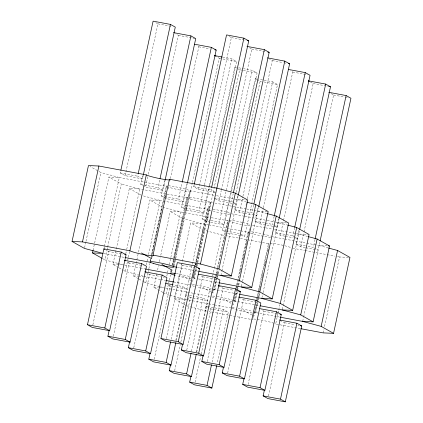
<?xml version="1.0" encoding="UTF-8"?>
<svg xmlns="http://www.w3.org/2000/svg" width="423" height="423" viewBox="0 0 423 423"><rect width="100%" height="100%" fill="white"/><g stroke="black" fill="none" stroke-linecap="round" stroke-linejoin="round"><path stroke-width="0.32" stroke-dasharray="2.12 1.59" d="M84.584 247.772L85.832 241.982M85.975 241.343L100.854 172.521L90.147 166.509M93.049 250.363L108.901 177.041L119.334 177.491L166.757 186.374L151.735 255.836M104.037 248.238L104.317 246.953M104.455 246.308L119.334 177.491L100.854 172.521M143.302 175.027L142.466 178.903L125.118 175.651L120.285 172.938L120.708 171.003M117.636 263.323L104.888 259.896L106.977 250.247M107.114 249.602L107.532 247.677M107.669 247.032L121.295 184L108.901 177.041M92.854 324.869L108.706 251.548L106.025 250.041M125.118 175.651L157.938 23.862L155.791 22.657M118.572 267.579L112.936 264.412L129.348 188.521L139.78 188.97L187.199 197.853L172.6 265.385M142.466 178.903L137.639 176.19L138.057 174.255M144.486 186.527L140.732 184.417L142.826 174.731M125.737 253.927L126.567 250.072M126.71 249.427L139.78 188.97L121.295 184M143.18 276.171L125.335 271.376L128.254 257.866M128.391 257.226L129.644 251.436M113.301 336.348L129.152 263.027L127.006 261.821M147.796 176.798L145.56 187.13L162.913 190.382L165.144 180.045M148.357 174.213L178.379 35.342L175.698 33.835M138.453 278.741L133.382 275.891L138.39 252.737M138.527 252.097L149.79 200L160.227 200.449L207.645 209.332L196.24 262.075M162.913 190.382L158.08 187.669L159.899 179.273M146.321 264.766L147.849 257.692M148.542 254.477L160.227 200.449L141.742 195.479M165.472 198.308L161.179 195.897L164.531 180.399M150.186 260.589L150.461 259.304M151.434 254.799L166.318 185.983M159.799 286.625L145.776 282.855L148.7 269.345M148.838 268.705L149.948 263.555M150.509 260.986L151.757 255.196M151.899 254.551L162.189 206.958L149.79 200M150.345 262.271L151.598 256.481M151.968 257.411L152.248 256.127M133.747 347.828L149.599 274.506L145.306 272.095M166.424 196.674L166.006 198.609L183.355 201.861L187.267 183.778M166.567 196.029L166.985 194.088M168.1 188.922L168.518 186.982M169.776 181.171L170.194 179.23M170.337 178.585L198.826 46.821L196.679 45.615M162.844 292.436L153.829 287.37L156.748 273.866M157.583 270.006L158.556 265.507M159.392 261.647L160.222 257.787M160.782 255.212L170.236 211.479L180.669 211.928L209.253 217.285M183.355 201.861L178.527 199.148L182.017 183M166.762 276.245L168.291 269.171M169.269 264.666L180.669 211.928L163.463 207.302M222.794 57.153L231.788 58.839L236.621 61.552L203.801 213.34L186.453 210.088L181.62 207.376L186.792 183.482M170.628 272.068L171.188 269.493M172.161 264.994L173.552 258.564M173.689 257.919L186.76 197.462M169.412 295.191L166.223 294.334L168.587 283.399M168.724 282.754L169.142 280.824M169.285 280.185L170.395 275.035M170.95 272.465L171.648 269.25M172.478 265.39L182.63 218.437L170.236 211.479M171.066 272.465L171.764 269.245M173.107 265.676L174.636 258.601M174.778 257.956L188.542 194.279M173.478 266.606L174.868 260.171M175.006 259.526L189.885 190.71L213.922 195.215M174.197 265.713L190.324 191.101M154.189 359.307L170.041 285.985L167.36 284.478M186.453 210.088L192.317 182.963M192.454 182.313L219.267 58.3L216.053 56.492M215.265 192.544L198.561 189.414L193.729 186.702L194.152 184.761M186.104 305.496L174.271 298.85L190.683 222.958L201.115 223.407L208.259 224.745M166.297 338.633L182.149 265.306L179.468 263.804M198.561 189.414L231.381 37.621L229.234 36.42M171.156 339.262L182.562 286.524L173.567 284.838M203.801 213.34L198.969 210.628L204.42 185.438M204.558 184.793L231.788 58.839M175.783 340.42L201.115 223.407L182.63 218.437M210.109 222.17L206.895 221.567L202.067 218.855L209.189 185.914M209.327 185.269L234.887 67.067L236.171 67.31M176.264 340.689L187.389 289.237L182.562 286.524M215.37 192.365L211.082 189.953L211.5 188.013M195.109 264.893L207.207 208.941M187.918 300.023L188.335 298.093M190.561 287.804L190.979 285.874M193.205 275.585L193.623 273.655M193.76 273.009L194.178 271.08M195.431 265.29L195.706 264.005M195.844 263.36L203.077 229.916L190.683 222.958M191.376 284.584L191.793 282.654M193.041 276.864L194.712 269.15M195.548 265.29L196.103 262.715M192.581 281.655L195.918 266.22M196.055 265.575L196.61 263.006M196.753 262.36L208.988 205.758M196.425 266.506L193.924 278.085L195.87 278.45M196.563 265.861L197.123 263.291M197.261 262.646L210.331 202.189L212.283 202.554M194.363 278.477L196.864 266.902M197.002 266.257L210.77 202.58M174.636 370.786L180.198 345.057M180.891 341.842L190.487 297.464L187.807 295.957M206.895 221.567L239.714 69.779L238.107 68.875M186.744 350.112L202.596 276.79L200.449 275.585M231.857 203.299L219.003 200.893L221.24 190.556M221.377 189.911L251.822 49.1L249.142 47.598M191.466 351.386L203.008 298.004L194.654 296.438M231.09 193.168L224.243 224.819L219.415 222.107L252.235 70.318L243.881 68.753M196.23 351.899L206.101 306.231L223.45 309.483L228.283 312.195L217.295 363.003M225.734 232.142L222.514 230.334L230.614 192.872M230.752 192.227L255.328 78.546L258.543 79.149M206.45 311.021L205.15 310.778L221.557 234.887L203.077 229.916M196.711 352.169L207.836 300.716L203.008 298.004M231.645 190.588L257.062 73.031L252.235 70.318M232.597 202.035L231.524 201.433L233.2 193.681M215.55 276.372L215.968 274.442M216.111 273.803L217.359 268.013M217.501 267.368L227.648 220.42M212.515 292.848L213.351 288.988M215.989 276.769L217.797 268.409M217.94 267.764L228.092 220.811L209.903 217.406M217.057 274.485L213.023 293.134L211.41 292.23M217.195 273.84L218.03 269.98M224.565 239.751L224.983 237.821M227.209 227.532L227.627 225.602M227.764 224.957L228.182 223.027M216.872 277.985L214.366 289.565L239.053 294.186M217.01 277.34L218.538 270.265M214.805 289.956L217.311 278.382M217.448 277.737L218.146 274.522M218.284 273.877L219.119 270.017M195.077 382.265L200.639 356.536M201.2 353.966L210.934 308.943L208.248 307.436M227.622 231.756L228.039 229.816M236.14 192.354L260.161 81.258L257.475 79.751M243.949 213.213L239.45 212.372L234.622 209.66L237.694 195.447M220.896 275.489L221.731 271.629M221.874 270.984L238.17 195.749M207.191 361.591L223.043 288.269L219.283 286.16M239.45 212.372L242.802 196.869M242.939 196.224L272.269 60.579L269.583 59.077M212.05 362.22L223.45 309.483M246.006 205.166L246.424 203.23M247.402 198.71L272.676 81.798L259.188 79.27M240.835 235.574L244.69 236.298L277.509 84.51L272.676 81.798M253.647 205.16L251.971 212.912L244.901 211.585M235.997 287.852L236.415 285.927M236.552 285.282L248.095 231.899M233.655 301.113L234.072 299.183M234.21 298.538L234.628 296.608M234.765 295.968L235.183 294.038M236.436 288.248L248.534 232.29L240.74 230.831M236.806 289.179L233.47 304.613L223.249 298.876M236.943 288.534L237.504 285.964M237.641 285.319L238.477 281.459M240.423 272.454L240.84 270.524M240.978 269.885L241.396 267.955M243.066 260.235L243.479 258.305M243.622 257.66L244.039 255.73M244.177 255.09L244.594 253.16M245.705 248.015L246.123 246.086M246.26 245.44L246.678 243.511M246.821 242.871L247.238 240.941M248.349 235.796L248.766 233.866M248.904 233.221L249.321 231.291M249.459 230.646L249.877 228.721M237.314 289.464L234.813 301.044L259.495 305.665M237.456 288.819L239.122 281.105M235.251 301.435L238.588 286.001M238.731 285.356L239.561 281.496M272.745 226.257L259.896 223.852L255.064 221.139L257.998 207.577M241.48 286.323L242.453 281.824M242.596 281.179L258.617 207.228M227.632 373.07L243.484 299.748L240.803 298.241M259.896 223.852L263.249 208.349M263.386 207.704L292.716 72.058L290.569 70.858M273.485 224.994L272.412 224.391L274.231 215.994M256.444 299.331L258.252 290.971M258.39 290.326L268.542 243.378M252.848 318.382L252.568 319.666L209.047 311.513M252.986 317.736L253.403 315.807M253.546 315.161L253.959 313.232M254.101 312.592L255.492 306.157M255.629 305.517L256.047 303.587M256.883 299.727L257.158 298.442M257.3 297.797L258.411 292.653M258.548 292.007L268.98 243.77A12.283 1.137 12.2 0 1 268.917 243.156M257.253 300.658L253.916 316.092L252.298 315.188M257.39 300.013L257.945 297.443M258.088 296.798L259.336 291.008M259.479 290.368L259.891 288.438M260.034 287.793L260.452 285.863M262.117 278.144L262.535 276.214M262.672 275.574L263.09 273.644M264.761 265.924L265.179 263.994M265.316 263.355L265.734 261.425M267.96 251.13L268.378 249.2M257.48 302.228L255.259 312.523L259.156 313.253M257.623 301.588L258.178 299.013M258.316 298.368L259.431 293.224M255.698 312.914L257.919 302.625M258.479 300.05L259.87 293.62M284.838 236.171L280.338 235.331L275.51 232.618L278.583 218.411M261.927 297.803L262.9 293.303M263.037 292.658L278.197 222.551L286.672 222.916M273.39 226.379L277.245 227.103L279.201 218.056M248.079 384.549L263.931 311.228L261.25 309.721M280.338 235.331L283.41 221.118M283.553 220.473L313.157 83.537L310.477 82.036M293.932 236.473L292.859 235.87L294.535 228.119M300.388 328.623L275.701 324.002L277.927 313.707M278.064 313.068L278.625 310.493M278.762 309.848L279.873 304.703M305.284 247.651L300.785 246.81L295.957 244.097L299.029 229.89M282.374 309.282L299.505 230.186M268.52 396.028L284.378 322.707L280.084 320.296M300.785 246.81L303.857 232.597M304 231.952L333.604 95.016L330.918 93.515M314.982 239.598L313.306 247.349L306.236 246.022M302.678 321.406L303.513 317.546M303.651 316.901L319.952 241.665M323.124 332.885L323.955 329.025M324.515 326.456L339.532 256.988L349.313 257.411M216.518 195.701L237.308 199.593L247.09 200.016M246.709 209.004L257.75 211.072L267.532 211.495M274.606 229.53L298.643 234.03L308.42 234.453M306.744 243.199L319.085 245.509L326.91 245.848M112.936 264.412L118.805 264.666M119.46 264.698L123.368 264.861L118.271 263.492M133.382 275.891L137.946 276.092M138.601 276.119L143.164 276.314M153.829 287.37L158.392 287.571M159.043 287.598L163.606 287.793M174.271 298.85L184.703 299.299L191.852 300.642M157.938 23.862L172.071 26.512M231.381 37.621L246.16 40.391M178.379 35.342L195.088 38.472M251.822 49.1L265.961 51.749M198.826 46.821L209.75 48.867M272.269 60.579L283.193 62.63M283.833 62.747L286.403 63.228M219.267 58.3L236.621 61.552M292.716 72.058L307.495 74.829M238.741 67.791L243.241 68.632M239.714 69.779L257.062 73.031M313.157 83.537L327.936 86.308M260.161 81.258L261.446 81.496M264.015 81.977L277.509 84.51M333.604 95.016L344.528 97.068M345.168 97.184L349.023 97.909M120.285 172.938L137.639 176.19M193.729 186.702L211.082 189.953M140.732 184.417L158.08 187.669M214.175 198.181L231.524 201.433M234.427 203.78L236.357 204.145L233.136 202.337M214.879 203.04L246.059 208.883M161.179 195.897L178.527 199.148M234.622 209.66L244.261 211.468M244.589 213.335L256.798 215.624L253.044 213.515M231.429 213.789L244.42 216.222M245.065 216.343L266.506 220.362M267.156 220.483L274.95 221.943M275.6 222.064L287.122 224.951M181.62 207.376L198.969 210.628M255.064 221.139L264.703 222.947M265.348 223.064L272.412 224.391M252.52 225.39L264.861 227.701M265.512 227.823L272.01 229.039M202.067 218.855L210.421 220.42M211.061 220.542L219.415 222.107M275.51 232.618L292.859 235.87M210.749 222.292L224.243 224.819M285.483 236.293L293.192 237.737M295.762 238.218L297.692 238.583L294.471 236.774M208.909 224.867L240.09 230.709M271.666 236.626L284.007 238.937M284.658 239.058L306.093 243.077M222.514 230.334L239.862 233.586L244.69 236.298M295.957 244.097L305.596 245.906M227.341 233.047L240.19 235.458M305.924 247.772L318.133 250.062L314.379 247.952M221.557 234.887L239.746 238.292M240.396 238.413L261.832 242.432M262.482 242.553L268.98 243.77M292.758 248.227L304.454 250.416M305.105 250.538L326.54 254.556M327.19 254.678L334.984 256.137M337.58 256.624L339.532 256.988M108.103 251.431L122.844 254.197M182.149 265.306L196.288 267.955M103.577 253.504L125.012 257.522M177.374 267.336L198.16 271.228M128.544 262.91L143.291 265.676M202.596 276.79L213.52 278.836M214.165 278.953L216.735 279.434M124.669 265.105L139.611 267.907M140.262 268.029L144.809 268.88M198.472 278.937L213.409 281.734M214.059 281.855L218.606 282.707M148.991 274.39L160.523 276.552M163.093 277.033L164.378 277.276M223.043 288.269L233.967 290.315M236.536 290.797L237.821 291.035M143.815 276.341L160.053 279.386M160.703 279.508L165.25 280.359M173.694 281.94L189.938 284.986M169.438 285.869L187.389 289.237M243.484 299.748L258.263 302.514M165.557 288.063L192.84 293.176M193.491 293.298L209.734 296.343M186.945 294.995L185.66 294.752L187.267 295.656M189.515 295.476L194.009 296.317M189.879 297.348L192.417 297.824M193.057 297.945L207.836 300.716M263.931 311.228L276.14 313.512M276.779 313.633L278.07 313.871M192.502 300.764L208.09 303.682M208.74 303.804L213.938 304.777M214.588 304.898L230.826 307.944M259.807 313.374L276.045 316.415M276.695 316.536L279.941 317.144M210.326 308.827L212.859 309.303M213.504 309.425L228.283 312.195M284.378 322.707L295.302 324.753M297.871 325.234L299.156 325.472M237.308 199.593L246.228 201.993M257.75 211.072L267.31 213.641M298.643 234.03L307.563 236.431M319.085 245.509L328.645 248.079M160.439 286.794L164.261 287.82M170.046 295.36L184.703 299.299M186.67 305.813L205.15 310.778M234.887 67.067L237.567 68.574M255.328 78.546L256.941 79.45M274.025 225.295L277.245 227.103M215.249 198.784L219.003 200.893M129.348 188.521L141.182 195.162M182.355 275.918L191.503 281.052M202.802 287.397L210.871 291.923M243.69 310.355L251.759 314.881M206.101 306.231L207.714 307.135M102.636 258.627L104.888 259.896M119.138 267.896L123.077 270.107M123.643 270.424L125.335 271.376M139.019 279.058L143.524 281.586M144.09 281.903L145.776 282.855M163.405 292.753L166.223 294.334M213.139 289.02A12.283 1.137 12.2 0 1 213.255 290.204M211.373 290.046A12.283 1.137 12.2 0 1 196.901 287.143M194.395 286.424A12.283 1.137 12.2 0 1 191.238 285.229M192.349 284.584A12.283 1.137 12.2 0 1 211.209 288.37M233.586 300.499A12.283 1.137 12.2 0 1 233.702 301.684M231.82 301.525A12.283 1.137 12.2 0 1 212.002 296.872M212.79 296.063A12.283 1.137 12.2 0 1 215.846 296.375M217.142 296.565A12.283 1.137 12.2 0 1 233.168 300.346M250.109 225.792A12.283 1.137 12.2 0 1 242.876 224.787M241.649 224.55A12.283 1.137 12.2 0 1 230.202 221.668M229.319 221.356A12.283 1.137 12.2 0 1 228.029 220.198M229.203 220.166A12.283 1.137 12.2 0 1 242.041 222.355M242.649 222.498A12.283 1.137 12.2 0 1 249.993 224.602M229.668 214.313A12.283 1.137 12.2 0 1 213.308 211.246M210.802 210.527A12.283 1.137 12.2 0 1 210.638 208.851M213.107 209.195A12.283 1.137 12.2 0 1 229.552 213.123M192.698 277.541A12.283 1.137 12.2 0 1 192.814 278.725M190.926 278.567A12.283 1.137 12.2 0 1 176.454 275.664M176.254 273.607A12.283 1.137 12.2 0 1 192.275 277.388M168.417 185.766A12.283 1.137 12.2 0 1 186.083 189.319A12.283 1.137 12.2 0 1 186.643 191.159A12.283 1.137 12.2 0 1 168.867 187.23M167.984 186.918A12.283 1.137 12.2 0 1 166.694 185.76M254.027 311.978A12.283 1.137 12.2 0 1 254.144 313.163M252.261 313.004A12.283 1.137 12.2 0 1 232.127 308.187M232.063 307.574A12.283 1.137 12.2 0 1 235.119 307.706M238.133 308.134A12.283 1.137 12.2 0 1 252.097 311.328M270.556 237.271A12.283 1.137 12.2 0 1 255.614 234.575A12.283 1.137 12.2 0 1 248.475 231.677M251.532 231.809A12.283 1.137 12.2 0 1 262.487 233.834M263.095 233.977A12.283 1.137 12.2 0 1 270.44 236.082M270.091 243.125A12.283 1.137 12.2 0 1 290.881 247.561M253.684 319.021A12.283 1.137 12.2 0 1 265.586 320.994A12.283 1.137 12.2 0 1 275.701 324.002M190.361 199.048A12.283 1.137 12.2 0 0 210.39 202.802A12.283 1.137 12.2 0 0 195.548 198.213A12.283 1.137 12.2 0 0 190.361 199.048"/><path stroke-width="0.63" d="M93.049 250.363L92.494 252.933L102.926 253.382L84.441 248.417L72.047 241.454L88.455 165.562L98.892 166.012L146.31 174.895A12.283 1.137 12.2 0 0 157.991 178.247A12.283 1.137 12.2 0 0 169.501 179.844M72.047 241.454L82.48 241.903L98.892 166.012M87.471 324.732L103.878 248.835L121.227 252.087L126.059 254.799L109.647 330.691L92.299 327.444L87.471 324.732L104.819 327.984L109.647 330.691M120.846 170.358L153.105 21.15L170.453 24.402L175.286 27.114L143.445 174.382M104.819 327.984L121.227 252.087M138.194 173.61L170.453 24.402M125.398 260.917L124.325 260.314L141.673 263.566L146.501 266.279L130.094 342.17L112.745 338.923L107.913 336.211L109.166 330.421M153.031 255.127L169.443 179.23L216.862 188.113L235.347 193.084L247.741 200.042L231.333 275.939L218.934 268.98L200.454 264.01L153.031 255.127A12.283 1.137 12.2 0 1 144.687 254.768A12.283 1.137 12.2 0 1 129.903 250.791L146.31 174.895M130.094 342.17L125.261 339.463L141.673 263.566M160.037 178.628L190.9 35.881L173.552 32.629M144.766 271.793L162.115 275.045L166.948 277.758L150.535 353.649L133.187 350.403L128.359 347.69L129.612 341.9M165.144 180.045L195.727 38.593L190.9 35.881M150.535 353.649L145.708 350.942L162.115 275.045M182.16 182.355L211.347 47.36L194.638 44.23M175.852 342.619L170.982 365.128L153.634 361.882L148.806 359.169L150.054 353.379M187.405 183.127L216.174 50.073L211.347 47.36M160.914 338.49L177.322 262.598L194.67 265.845L199.503 268.557L183.09 344.454L165.742 341.202L160.914 338.49L178.263 341.742L183.09 344.454M194.289 184.116L226.548 34.913L243.897 38.16L248.729 40.872L200.454 264.01M170.982 365.128L166.154 362.421L170.601 341.837M196.293 354.099L191.429 376.607L174.08 373.361L169.248 370.648L170.501 364.859M178.263 341.742L194.67 265.845M211.637 187.368L243.897 38.16M198.408 274.194L215.117 277.324L219.944 280.037L203.537 355.933L186.189 352.682L181.356 349.969L182.609 344.185M191.429 376.607L186.596 373.9L191.048 353.316M216.74 365.578L211.87 388.087L194.522 384.84L189.694 382.128L190.947 376.338M203.537 355.933L198.704 353.221L215.117 277.324M233.48 192.391L264.343 49.639L246.995 46.393M218.934 268.98L235.347 193.084M219.283 286.16L218.21 285.557L235.558 288.803L240.391 291.516L223.979 367.413L206.63 364.161L201.803 361.448L203.056 355.664M238.308 195.098L269.171 52.352L264.343 49.639M211.87 388.087L207.043 385.379L211.495 364.795M223.979 367.413L219.151 364.7L235.558 288.803M253.927 203.87L284.79 61.118L267.436 57.872M255.788 204.563L268.187 211.521L251.775 287.418L239.381 280.46L255.788 204.563L246.868 202.162M238.657 297.036L256.005 300.282L260.832 302.995L244.425 378.892L227.077 375.64L222.249 372.927L223.497 367.143M258.754 206.577L289.618 63.831L284.79 61.118M244.425 378.892L239.598 376.179L256.005 300.282M274.231 215.994L305.232 72.597L288.528 69.467M276.235 216.042L288.629 223L272.222 298.897L259.822 291.939L276.235 216.042L267.31 213.641M259.743 308.631L276.452 311.762L281.279 314.474L264.872 390.371L247.524 387.119L242.691 384.407L243.944 378.622M279.201 218.056L310.064 75.31L305.232 72.597M264.872 390.371L260.039 387.658L276.452 311.762M294.672 227.474L325.678 84.077L308.33 80.83L309.403 81.433M296.676 227.521L309.076 234.479L292.663 310.376L280.269 303.418L296.676 227.521L287.756 225.121M279.545 319.994L296.893 323.241L301.726 325.953L285.314 401.85L267.965 398.598L263.138 395.886L264.391 390.101M299.643 229.536L330.506 86.789L325.678 84.077M285.314 401.85L280.486 399.138L296.893 323.241M315.119 238.953L346.125 95.556L328.771 92.309M317.123 239L329.517 245.959L313.11 321.855L300.716 314.897L317.123 239L308.203 236.6M320.089 241.015L350.953 98.268L346.125 95.556M337.57 250.479L349.964 257.438L333.557 333.335L321.157 326.376L337.57 250.479L328.645 248.079M328.216 245.906L329.517 245.959M198.81 271.349L220.896 275.489L231.333 275.939M219.257 282.828L241.343 286.968L251.775 287.418M239.704 294.308L261.789 298.448L272.222 298.897M260.145 305.787L282.231 309.927L292.663 310.376M279.941 317.144L302.678 321.406L313.11 321.855M333.557 333.335L323.124 332.885L301.039 328.745M247.444 40.634L248.729 40.872M267.886 52.114L269.171 52.352M214.889 49.829L216.174 50.073M288.333 63.593L289.618 63.831M222.149 57.031L214.44 55.587L215.513 56.19M328.581 86.429L330.506 86.789M82.48 241.903L129.903 250.791M124.769 254.556L126.059 254.799M198.218 268.319L199.503 268.557M125.012 257.522L150.345 262.271M173.478 266.606L176.724 267.214M145.459 269.002L170.792 273.75M238.461 291.156L240.391 291.516M165.901 280.481L173.694 281.94M165.853 283.394L172.922 284.716M279.994 314.236L281.279 314.474M300.441 325.715L301.726 325.953M107.913 336.211L125.261 339.463M181.356 349.969L198.704 353.221M128.359 347.69L145.708 350.942M201.803 361.448L219.151 364.7M148.806 359.169L166.154 362.421M222.249 372.927L239.598 376.179M169.248 370.648L186.596 373.9M242.691 384.407L260.039 387.658M189.694 382.128L207.043 385.379M263.138 395.886L280.486 399.138M220.896 275.489L239.381 280.46M241.343 286.968L259.822 291.939M261.789 298.448L280.269 303.418M282.231 309.927L300.716 314.897M302.678 321.406L321.157 326.376M141.467 252.959L151.688 258.696M161.914 264.438L172.135 270.175M103.878 248.835L104.952 249.438M92.494 252.933L102.07 258.316M175.143 275.299A12.283 1.137 12.2 0 1 175.593 273.507M169.443 179.23A12.283 1.137 12.2 0 1 169.882 179.622M153.507 263.466A12.283 1.137 12.2 0 0 173.536 267.22A12.283 1.137 12.2 0 0 158.694 262.63A12.283 1.137 12.2 0 0 153.507 263.466"/></g></svg>
